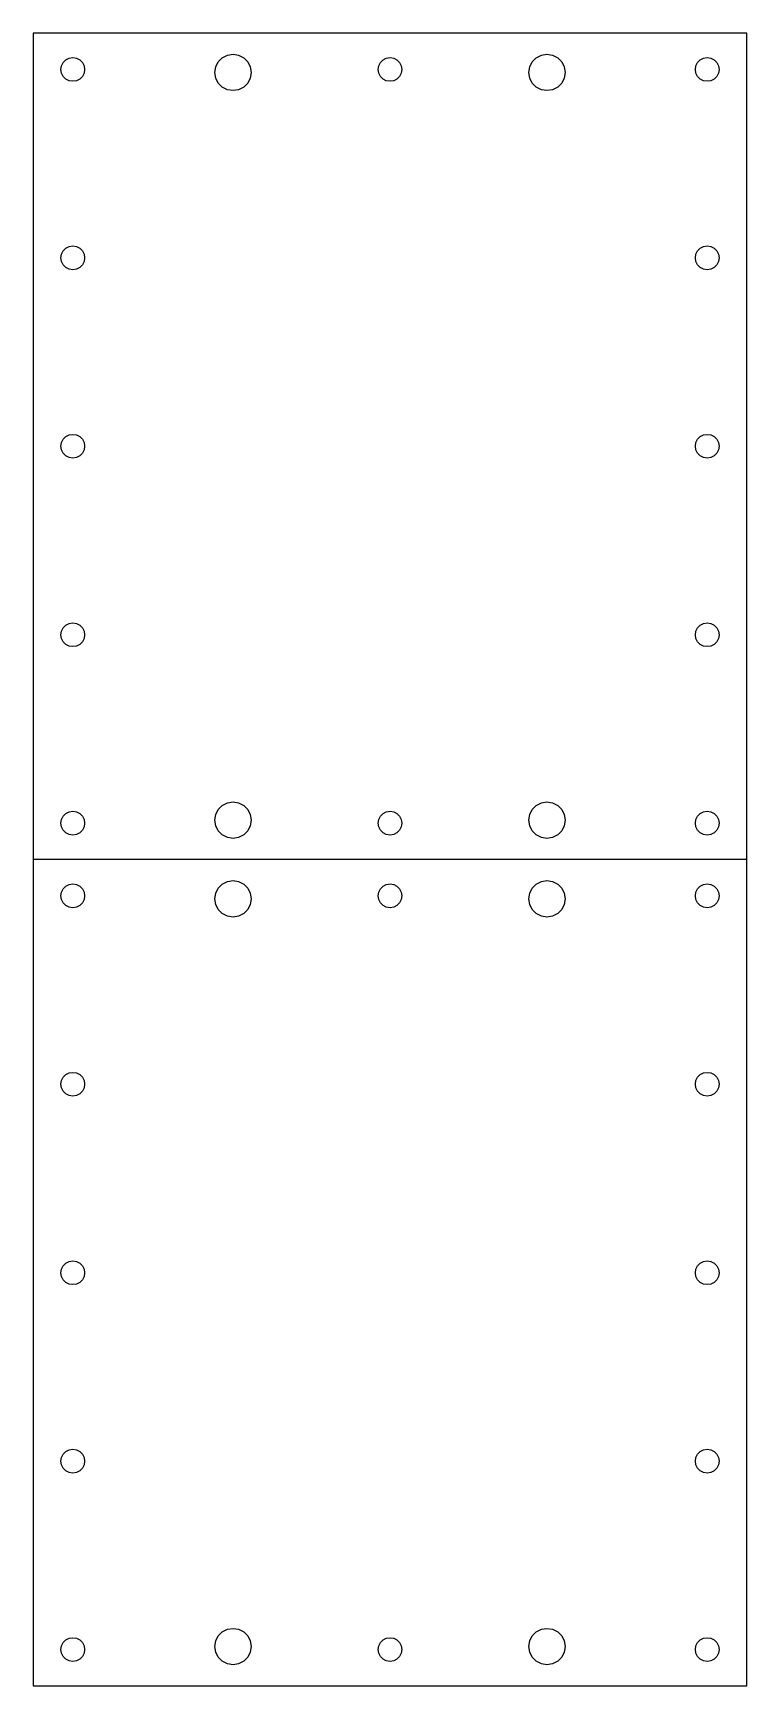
# Model space of a CAD drawing. Extents: x 0 to 108, y 0 to 250.
import ezdxf

# ---------------------------------------------------------------- set-up
doc = ezdxf.new("R2010")
doc.units = 0
doc.layers.add('LAYER_1', color=7, linetype='CONTINUOUS')

msp = doc.modelspace()

# ---------------------------------------------------------------- linework, layer by layer
at = {"layer": 'LAYER_1', "color": 7}
for p, q in [((0.141111, 250.141109), (0.141111, 0.141112)), ((108.141115, 250.141109), (0.141111, 250.141109)), ((108.141115, 0.141112), (108.141115, 250.141109)), ((4.341114, 244.641109), (4.429224, 245.19731)), ((4.429224, 245.19731), (4.684917, 245.699109)), ((4.684917, 245.699109), (5.083104, 246.097311)), ((5.083104, 246.097311), (5.584924, 246.35301)), ((5.584924, 246.35301), (6.141127, 246.441111)), ((6.141127, 246.441111), (6.697303, 246.35301)), ((6.697303, 246.35301), (7.199122, 246.097311)), ((7.199122, 246.097311), (7.597309, 245.699109)), ((7.597309, 245.699109), (7.853003, 245.19731)), ((7.853003, 245.19731), (7.941112, 244.641109)), ((27.641127, 244.191111), (27.775718, 245.040911)), ((27.775718, 245.040911), (28.166314, 245.807511)), ((28.166314, 245.807511), (28.7747, 246.415908)), ((28.7747, 246.415908), (29.541301, 246.80651)), ((29.541301, 246.80651), (30.391128, 246.94111)), ((30.391128, 246.94111), (31.240928, 246.80651)), ((31.240928, 246.80651), (32.007528, 246.415908)), ((32.007528, 246.415908), (32.615914, 245.807511)), ((32.615914, 245.807511), (33.00651, 245.040911)), ((33.00651, 245.040911), (33.141102, 244.191111)), ((52.341131, 244.641109), (52.429212, 245.19731)), ((52.429212, 245.19731), (52.684906, 245.699109)), ((52.684906, 245.699109), (53.083121, 246.097311)), ((53.083121, 246.097311), (53.584884, 246.35301)), ((53.584884, 246.35301), (54.141116, 246.441111)), ((54.141116, 246.441111), (54.697348, 246.35301)), ((54.697348, 246.35301), (55.199111, 246.097311)), ((55.199111, 246.097311), (55.597326, 245.699109)), ((55.597326, 245.699109), (55.85302, 245.19731)), ((55.85302, 245.19731), (55.941101, 244.641109)), ((75.141114, 244.191111), (75.275714, 245.040911)), ((75.275714, 245.040911), (75.666315, 245.807511)), ((75.666315, 245.807511), (76.274716, 246.415908)), ((76.274716, 246.415908), (77.041316, 246.80651)), ((77.041316, 246.80651), (77.891115, 246.94111)), ((77.891115, 246.94111), (78.740914, 246.80651)), ((78.740914, 246.80651), (79.507515, 246.415908)), ((79.507515, 246.415908), (80.115915, 245.807511)), ((80.115915, 245.807511), (80.506514, 245.040911)), ((80.506514, 245.040911), (80.641114, 244.191111)), ((100.341114, 244.641109), (100.429215, 245.19731)), ((100.429215, 245.19731), (100.684914, 245.699109)), ((100.684914, 245.699109), (101.083116, 246.097311)), ((101.083116, 246.097311), (101.584915, 246.35301)), ((101.584915, 246.35301), (102.141116, 246.441111)), ((102.141116, 246.441111), (102.697314, 246.35301)), ((102.697314, 246.35301), (103.199113, 246.097311)), ((103.199113, 246.097311), (103.597315, 245.699109)), ((103.597315, 245.699109), (103.853014, 245.19731)), ((103.853014, 245.19731), (103.941115, 244.641109)), ((4.429224, 244.084911), (4.341114, 244.641109)), ((4.684917, 243.583109), (4.429224, 244.084911)), ((5.083104, 243.18491), (4.684917, 243.583109)), ((5.584924, 242.929211), (5.083104, 243.18491)), ((6.141127, 242.84111), (5.584924, 242.929211)), ((6.697303, 242.929211), (6.141127, 242.84111)), ((7.199122, 243.18491), (6.697303, 242.929211)), ((7.597309, 243.583109), (7.199122, 243.18491)), ((7.853003, 244.084911), (7.597309, 243.583109)), ((7.941112, 244.641109), (7.853003, 244.084911)), ((27.775718, 243.341309), (27.641127, 244.191111)), ((28.166314, 242.574709), (27.775718, 243.341309)), ((28.7747, 241.966311), (28.166314, 242.574709)), ((32.615914, 242.574709), (32.007528, 241.966311)), ((33.00651, 243.341309), (32.615914, 242.574709)), ((33.141102, 244.191111), (33.00651, 243.341309)), ((52.429212, 244.084911), (52.341131, 244.641109)), ((52.684906, 243.583109), (52.429212, 244.084911)), ((53.083121, 243.18491), (52.684906, 243.583109)), ((53.584884, 242.929211), (53.083121, 243.18491)), ((54.141116, 242.84111), (53.584884, 242.929211)), ((54.697348, 242.929211), (54.141116, 242.84111)), ((55.199111, 243.18491), (54.697348, 242.929211)), ((55.597326, 243.583109), (55.199111, 243.18491)), ((55.85302, 244.084911), (55.597326, 243.583109)), ((55.941101, 244.641109), (55.85302, 244.084911)), ((75.275714, 243.341309), (75.141114, 244.191111)), ((75.666315, 242.574709), (75.275714, 243.341309)), ((76.274716, 241.966311), (75.666315, 242.574709)), ((80.115915, 242.574709), (79.507515, 241.966311)), ((80.506514, 243.341309), (80.115915, 242.574709)), ((80.641114, 244.191111), (80.506514, 243.341309)), ((100.429215, 244.084911), (100.341114, 244.641109)), ((100.684914, 243.583109), (100.429215, 244.084911)), ((101.083116, 243.18491), (100.684914, 243.583109)), ((101.584915, 242.929211), (101.083116, 243.18491)), ((102.141116, 242.84111), (101.584915, 242.929211)), ((102.697314, 242.929211), (102.141116, 242.84111)), ((103.199113, 243.18491), (102.697314, 242.929211)), ((103.597315, 243.583109), (103.199113, 243.18491)), ((103.853014, 244.084911), (103.597315, 243.583109)), ((103.941115, 244.641109), (103.853014, 244.084911)), ((29.541301, 241.57571), (28.7747, 241.966311)), ((30.391128, 241.44111), (29.541301, 241.57571)), ((31.240928, 241.57571), (30.391128, 241.44111)), ((32.007528, 241.966311), (31.240928, 241.57571)), ((77.041316, 241.57571), (76.274716, 241.966311)), ((77.891115, 241.44111), (77.041316, 241.57571)), ((78.740914, 241.57571), (77.891115, 241.44111)), ((79.507515, 241.966311), (78.740914, 241.57571)), ((4.684917, 217.19911), (5.083104, 217.597311)), ((5.083104, 217.597311), (5.584924, 217.85301)), ((5.584924, 217.85301), (6.141127, 217.941111)), ((6.141127, 217.941111), (6.697303, 217.85301)), ((6.697303, 217.85301), (7.199122, 217.597311)), ((7.199122, 217.597311), (7.597309, 217.19911)), ((100.684914, 217.19911), (101.083116, 217.597311)), ((101.083116, 217.597311), (101.584915, 217.85301)), ((101.584915, 217.85301), (102.141116, 217.941111)), ((102.141116, 217.941111), (102.697314, 217.85301)), ((102.697314, 217.85301), (103.199113, 217.597311)), ((103.199113, 217.597311), (103.597315, 217.19911)), ((4.341114, 216.141109), (4.429224, 216.69731)), ((4.429224, 215.58491), (4.341114, 216.141109)), ((4.429224, 216.69731), (4.684917, 217.19911)), ((4.684917, 215.08311), (4.429224, 215.58491)), ((5.083104, 214.68491), (4.684917, 215.08311)), ((7.597309, 215.08311), (7.199122, 214.68491)), ((7.597309, 217.19911), (7.853003, 216.69731)), ((7.853003, 215.58491), (7.597309, 215.08311)), ((7.853003, 216.69731), (7.941112, 216.141109)), ((7.941112, 216.141109), (7.853003, 215.58491)), ((100.341114, 216.141109), (100.429215, 216.69731)), ((100.429215, 215.58491), (100.341114, 216.141109)), ((100.429215, 216.69731), (100.684914, 217.19911)), ((100.684914, 215.08311), (100.429215, 215.58491)), ((101.083116, 214.68491), (100.684914, 215.08311)), ((103.597315, 215.08311), (103.199113, 214.68491)), ((103.597315, 217.19911), (103.853014, 216.69731)), ((103.853014, 215.58491), (103.597315, 215.08311)), ((103.853014, 216.69731), (103.941115, 216.141109)), ((103.941115, 216.141109), (103.853014, 215.58491)), ((5.584924, 214.42921), (5.083104, 214.68491)), ((6.141127, 214.34111), (5.584924, 214.42921)), ((6.697303, 214.42921), (6.141127, 214.34111)), ((7.199122, 214.68491), (6.697303, 214.42921)), ((101.584915, 214.42921), (101.083116, 214.68491)), ((102.141116, 214.34111), (101.584915, 214.42921)), ((102.697314, 214.42921), (102.141116, 214.34111)), ((103.199113, 214.68491), (102.697314, 214.42921)), ((4.341114, 187.64111), (4.429224, 188.197339)), ((4.429224, 187.084881), (4.341114, 187.64111)), ((4.429224, 188.197339), (4.684917, 188.69911)), ((4.684917, 188.69911), (5.083104, 189.09733)), ((5.083104, 189.09733), (5.584924, 189.35301)), ((5.584924, 189.35301), (6.141127, 189.4411)), ((6.141127, 189.4411), (6.697303, 189.35301)), ((6.697303, 189.35301), (7.199122, 189.09733)), ((7.199122, 189.09733), (7.597309, 188.69911)), ((7.597309, 188.69911), (7.853003, 188.197339)), ((7.853003, 188.197339), (7.941112, 187.64111)), ((7.941112, 187.64111), (7.853003, 187.084881)), ((100.341114, 187.64111), (100.429215, 188.197339)), ((100.429215, 187.084881), (100.341114, 187.64111)), ((100.429215, 188.197339), (100.684914, 188.69911)), ((100.684914, 188.69911), (101.083116, 189.09733)), ((101.083116, 189.09733), (101.584915, 189.35301)), ((101.584915, 189.35301), (102.141116, 189.4411)), ((102.141116, 189.4411), (102.697314, 189.35301)), ((102.697314, 189.35301), (103.199113, 189.09733)), ((103.199113, 189.09733), (103.597315, 188.69911)), ((103.597315, 188.69911), (103.853014, 188.197339)), ((103.853014, 188.197339), (103.941115, 187.64111)), ((103.941115, 187.64111), (103.853014, 187.084881)), ((4.684917, 186.58311), (4.429224, 187.084881)), ((5.083104, 186.18489), (4.684917, 186.58311)), ((5.584924, 185.92921), (5.083104, 186.18489)), ((6.141127, 185.84112), (5.584924, 185.92921)), ((6.697303, 185.92921), (6.141127, 185.84112)), ((7.199122, 186.18489), (6.697303, 185.92921)), ((7.597309, 186.58311), (7.199122, 186.18489)), ((7.853003, 187.084881), (7.597309, 186.58311)), ((100.684914, 186.58311), (100.429215, 187.084881)), ((101.083116, 186.18489), (100.684914, 186.58311)), ((101.584915, 185.92921), (101.083116, 186.18489)), ((102.141116, 185.84112), (101.584915, 185.92921)), ((102.697314, 185.92921), (102.141116, 185.84112)), ((103.199113, 186.18489), (102.697314, 185.92921)), ((103.597315, 186.58311), (103.199113, 186.18489)), ((103.853014, 187.084881), (103.597315, 186.58311)), ((4.429224, 159.69731), (4.684917, 160.19911)), ((4.684917, 160.19911), (5.083104, 160.59731)), ((5.083104, 160.59731), (5.584924, 160.85301)), ((5.584924, 160.85301), (6.141127, 160.94111)), ((6.141127, 160.94111), (6.697303, 160.85301)), ((6.697303, 160.85301), (7.199122, 160.59731)), ((7.199122, 160.59731), (7.597309, 160.19911)), ((7.597309, 160.19911), (7.853003, 159.69731)), ((100.429215, 159.69731), (100.684914, 160.19911)), ((100.684914, 160.19911), (101.083116, 160.59731)), ((101.083116, 160.59731), (101.584915, 160.85301)), ((101.584915, 160.85301), (102.141116, 160.94111)), ((102.141116, 160.94111), (102.697314, 160.85301)), ((102.697314, 160.85301), (103.199113, 160.59731)), ((103.199113, 160.59731), (103.597315, 160.19911)), ((103.597315, 160.19911), (103.853014, 159.69731)), ((4.341114, 159.141111), (4.429224, 159.69731)), ((4.429224, 158.58491), (4.341114, 159.141111)), ((4.684917, 158.08311), (4.429224, 158.58491)), ((5.083104, 157.684909), (4.684917, 158.08311)), ((5.584924, 157.42921), (5.083104, 157.684909)), ((7.199122, 157.684909), (6.697303, 157.42921)), ((7.597309, 158.08311), (7.199122, 157.684909)), ((7.853003, 158.58491), (7.597309, 158.08311)), ((7.853003, 159.69731), (7.941112, 159.141111)), ((7.941112, 159.141111), (7.853003, 158.58491)), ((100.341114, 159.141111), (100.429215, 159.69731)), ((100.429215, 158.58491), (100.341114, 159.141111)), ((100.684914, 158.08311), (100.429215, 158.58491)), ((101.083116, 157.684909), (100.684914, 158.08311)), ((101.584915, 157.42921), (101.083116, 157.684909)), ((103.199113, 157.684909), (102.697314, 157.42921)), ((103.597315, 158.08311), (103.199113, 157.684909)), ((103.853014, 158.58491), (103.597315, 158.08311)), ((103.853014, 159.69731), (103.941115, 159.141111)), ((103.941115, 159.141111), (103.853014, 158.58491)), ((6.141127, 157.341108), (5.584924, 157.42921)), ((6.697303, 157.42921), (6.141127, 157.341108)), ((102.141116, 157.341108), (101.584915, 157.42921)), ((102.697314, 157.42921), (102.141116, 157.341108)), ((27.775718, 131.940911), (28.166314, 132.707511)), ((28.166314, 132.707511), (28.7747, 133.315909)), ((28.7747, 133.315909), (29.541301, 133.70651)), ((29.541301, 133.70651), (30.391128, 133.84111)), ((30.391128, 133.84111), (31.240928, 133.70651)), ((31.240928, 133.70651), (32.007528, 133.315909)), ((32.007528, 133.315909), (32.615914, 132.707511)), ((32.615914, 132.707511), (33.00651, 131.940911)), ((75.275714, 131.940911), (75.666315, 132.707511)), ((75.666315, 132.707511), (76.274716, 133.315909)), ((76.274716, 133.315909), (77.041316, 133.70651)), ((77.041316, 133.70651), (77.891115, 133.84111)), ((77.891115, 133.84111), (78.740914, 133.70651)), ((78.740914, 133.70651), (79.507515, 133.315909)), ((79.507515, 133.315909), (80.115915, 132.707511)), ((80.115915, 132.707511), (80.506514, 131.940911)), ((4.341114, 130.641111), (4.429224, 131.197309)), ((4.429224, 130.08491), (4.341114, 130.641111)), ((4.429224, 131.197309), (4.684917, 131.699111)), ((4.684917, 129.583111), (4.429224, 130.08491)), ((4.684917, 131.699111), (5.083104, 132.09731)), ((5.083104, 132.09731), (5.584924, 132.353009)), ((5.584924, 132.353009), (6.141127, 132.44111)), ((6.141127, 132.44111), (6.697303, 132.353009)), ((6.697303, 132.353009), (7.199122, 132.09731)), ((7.199122, 132.09731), (7.597309, 131.699111)), ((7.597309, 131.699111), (7.853003, 131.197309)), ((7.853003, 130.08491), (7.597309, 129.583111)), ((7.853003, 131.197309), (7.941112, 130.641111)), ((7.941112, 130.641111), (7.853003, 130.08491)), ((27.641127, 131.091109), (27.775718, 131.940911)), ((27.775718, 130.241309), (27.641127, 131.091109)), ((28.166314, 129.474709), (27.775718, 130.241309)), ((33.00651, 130.241309), (32.615914, 129.474709)), ((33.00651, 131.940911), (33.141102, 131.091109)), ((33.141102, 131.091109), (33.00651, 130.241309)), ((52.341131, 130.641111), (52.429212, 131.197309)), ((52.429212, 130.08491), (52.341131, 130.641111)), ((52.429212, 131.197309), (52.684906, 131.699111)), ((52.684906, 129.583111), (52.429212, 130.08491)), ((52.684906, 131.699111), (53.083121, 132.09731)), ((53.083121, 132.09731), (53.584884, 132.353009)), ((53.584884, 132.353009), (54.141116, 132.44111)), ((54.141116, 132.44111), (54.697348, 132.353009)), ((54.697348, 132.353009), (55.199111, 132.09731)), ((55.199111, 132.09731), (55.597326, 131.699111)), ((55.597326, 131.699111), (55.85302, 131.197309)), ((55.85302, 130.08491), (55.597326, 129.583111)), ((55.85302, 131.197309), (55.941101, 130.641111)), ((55.941101, 130.641111), (55.85302, 130.08491)), ((75.141114, 131.091109), (75.275714, 131.940911)), ((75.275714, 130.241309), (75.141114, 131.091109)), ((75.666315, 129.474709), (75.275714, 130.241309)), ((80.506514, 130.241309), (80.115915, 129.474709)), ((80.506514, 131.940911), (80.641114, 131.091109)), ((80.641114, 131.091109), (80.506514, 130.241309)), ((100.341114, 130.641111), (100.429215, 131.197309)), ((100.429215, 130.08491), (100.341114, 130.641111)), ((100.429215, 131.197309), (100.684914, 131.699111)), ((100.684914, 129.583111), (100.429215, 130.08491)), ((100.684914, 131.699111), (101.083116, 132.09731)), ((101.083116, 132.09731), (101.584915, 132.353009)), ((101.584915, 132.353009), (102.141116, 132.44111)), ((102.141116, 132.44111), (102.697314, 132.353009)), ((102.697314, 132.353009), (103.199113, 132.09731)), ((103.199113, 132.09731), (103.597315, 131.699111)), ((103.597315, 131.699111), (103.853014, 131.197309)), ((103.853014, 130.08491), (103.597315, 129.583111)), ((103.853014, 131.197309), (103.941115, 130.641111)), ((103.941115, 130.641111), (103.853014, 130.08491)), ((5.083104, 129.184909), (4.684917, 129.583111)), ((5.584924, 128.92921), (5.083104, 129.184909)), ((6.141127, 128.841109), (5.584924, 128.92921)), ((6.697303, 128.92921), (6.141127, 128.841109)), ((7.199122, 129.184909), (6.697303, 128.92921)), ((7.597309, 129.583111), (7.199122, 129.184909)), ((28.7747, 128.866311), (28.166314, 129.474709)), ((29.541301, 128.47571), (28.7747, 128.866311)), ((30.391128, 128.34111), (29.541301, 128.47571)), ((31.240928, 128.47571), (30.391128, 128.34111)), ((32.007528, 128.866311), (31.240928, 128.47571)), ((32.615914, 129.474709), (32.007528, 128.866311)), ((53.083121, 129.184909), (52.684906, 129.583111)), ((53.584884, 128.92921), (53.083121, 129.184909)), ((54.141116, 128.841109), (53.584884, 128.92921)), ((54.697348, 128.92921), (54.141116, 128.841109)), ((55.199111, 129.184909), (54.697348, 128.92921)), ((55.597326, 129.583111), (55.199111, 129.184909)), ((76.274716, 128.866311), (75.666315, 129.474709)), ((77.041316, 128.47571), (76.274716, 128.866311)), ((77.891115, 128.34111), (77.041316, 128.47571)), ((78.740914, 128.47571), (77.891115, 128.34111)), ((79.507515, 128.866311), (78.740914, 128.47571)), ((80.115915, 129.474709), (79.507515, 128.866311)), ((101.083116, 129.184909), (100.684914, 129.583111)), ((101.584915, 128.92921), (101.083116, 129.184909)), ((102.141116, 128.841109), (101.584915, 128.92921)), ((102.697314, 128.92921), (102.141116, 128.841109)), ((103.199113, 129.184909), (102.697314, 128.92921)), ((103.597315, 129.583111), (103.199113, 129.184909)), ((108.141115, 125.141111), (0.141111, 125.141111)), ((4.341114, 119.641111), (4.429224, 120.197311)), ((4.429224, 120.197311), (4.684917, 120.699111)), ((4.684917, 120.699111), (5.083104, 121.097312)), ((5.083104, 121.097312), (5.584924, 121.353011)), ((5.584924, 121.353011), (6.141127, 121.441113)), ((6.141127, 121.441113), (6.697303, 121.353011)), ((6.697303, 121.353011), (7.199122, 121.097312)), ((7.199122, 121.097312), (7.597309, 120.699111)), ((7.597309, 120.699111), (7.853003, 120.197311)), ((7.853003, 120.197311), (7.941112, 119.641111)), ((27.641127, 119.191113), (27.775718, 120.040912)), ((27.775718, 120.040912), (28.166314, 120.807512)), ((28.166314, 120.807512), (28.7747, 121.41591)), ((28.7747, 121.41591), (29.541301, 121.806511)), ((29.541301, 121.806511), (30.391128, 121.941112)), ((30.391128, 121.941112), (31.240928, 121.806511)), ((31.240928, 121.806511), (32.007528, 121.41591)), ((32.007528, 121.41591), (32.615914, 120.807512)), ((32.615914, 120.807512), (33.00651, 120.040912)), ((33.00651, 120.040912), (33.141102, 119.191113)), ((52.341131, 119.641111), (52.429212, 120.197311)), ((52.429212, 120.197311), (52.684906, 120.699111)), ((52.684906, 120.699111), (53.083121, 121.097312)), ((53.083121, 121.097312), (53.584884, 121.353011)), ((53.584884, 121.353011), (54.141116, 121.441113)), ((54.141116, 121.441113), (54.697348, 121.353011)), ((54.697348, 121.353011), (55.199111, 121.097312)), ((55.199111, 121.097312), (55.597326, 120.699111)), ((55.597326, 120.699111), (55.85302, 120.197311)), ((55.85302, 120.197311), (55.941101, 119.641111)), ((75.141114, 119.191113), (75.275714, 120.040912)), ((75.275714, 120.040912), (75.666315, 120.807512)), ((75.666315, 120.807512), (76.274716, 121.41591)), ((76.274716, 121.41591), (77.041316, 121.806511)), ((77.041316, 121.806511), (77.891115, 121.941112)), ((77.891115, 121.941112), (78.740914, 121.806511)), ((78.740914, 121.806511), (79.507515, 121.41591)), ((79.507515, 121.41591), (80.115915, 120.807512)), ((80.115915, 120.807512), (80.506514, 120.040912)), ((80.506514, 120.040912), (80.641114, 119.191113)), ((100.341114, 119.641111), (100.429215, 120.197311)), ((100.429215, 120.197311), (100.684914, 120.699111)), ((100.684914, 120.699111), (101.083116, 121.097312)), ((101.083116, 121.097312), (101.584915, 121.353011)), ((101.584915, 121.353011), (102.141116, 121.441113)), ((102.141116, 121.441113), (102.697314, 121.353011)), ((102.697314, 121.353011), (103.199113, 121.097312)), ((103.199113, 121.097312), (103.597315, 120.699111)), ((103.597315, 120.699111), (103.853014, 120.197311)), ((103.853014, 120.197311), (103.941115, 119.641111)), ((4.429224, 119.084913), (4.341114, 119.641111)), ((4.684917, 118.58311), (4.429224, 119.084913)), ((5.083104, 118.184912), (4.684917, 118.58311)), ((5.584924, 117.929213), (5.083104, 118.184912)), ((6.141127, 117.841111), (5.584924, 117.929213)), ((6.697303, 117.929213), (6.141127, 117.841111)), ((7.199122, 118.184912), (6.697303, 117.929213)), ((7.597309, 118.58311), (7.199122, 118.184912)), ((7.853003, 119.084913), (7.597309, 118.58311)), ((7.941112, 119.641111), (7.853003, 119.084913)), ((27.775718, 118.341311), (27.641127, 119.191113)), ((28.166314, 117.57471), (27.775718, 118.341311)), ((28.7747, 116.966313), (28.166314, 117.57471)), ((32.615914, 117.57471), (32.007528, 116.966313)), ((33.00651, 118.341311), (32.615914, 117.57471)), ((33.141102, 119.191113), (33.00651, 118.341311)), ((52.429212, 119.084913), (52.341131, 119.641111)), ((52.684906, 118.58311), (52.429212, 119.084913)), ((53.083121, 118.184912), (52.684906, 118.58311)), ((53.584884, 117.929213), (53.083121, 118.184912)), ((54.141116, 117.841111), (53.584884, 117.929213)), ((54.697348, 117.929213), (54.141116, 117.841111)), ((55.199111, 118.184912), (54.697348, 117.929213)), ((55.597326, 118.58311), (55.199111, 118.184912)), ((55.85302, 119.084913), (55.597326, 118.58311)), ((55.941101, 119.641111), (55.85302, 119.084913)), ((75.275714, 118.341311), (75.141114, 119.191113)), ((75.666315, 117.57471), (75.275714, 118.341311)), ((76.274716, 116.966313), (75.666315, 117.57471)), ((80.115915, 117.57471), (79.507515, 116.966313)), ((80.506514, 118.341311), (80.115915, 117.57471)), ((80.641114, 119.191113), (80.506514, 118.341311)), ((100.429215, 119.084913), (100.341114, 119.641111)), ((100.684914, 118.58311), (100.429215, 119.084913)), ((101.083116, 118.184912), (100.684914, 118.58311)), ((101.584915, 117.929213), (101.083116, 118.184912)), ((102.141116, 117.841111), (101.584915, 117.929213)), ((102.697314, 117.929213), (102.141116, 117.841111)), ((103.199113, 118.184912), (102.697314, 117.929213)), ((103.597315, 118.58311), (103.199113, 118.184912)), ((103.853014, 119.084913), (103.597315, 118.58311)), ((103.941115, 119.641111), (103.853014, 119.084913)), ((29.541301, 116.575712), (28.7747, 116.966313)), ((30.391128, 116.441111), (29.541301, 116.575712)), ((31.240928, 116.575712), (30.391128, 116.441111)), ((32.007528, 116.966313), (31.240928, 116.575712)), ((77.041316, 116.575712), (76.274716, 116.966313)), ((77.891115, 116.441111), (77.041316, 116.575712)), ((78.740914, 116.575712), (77.891115, 116.441111)), ((79.507515, 116.966313), (78.740914, 116.575712)), ((4.684917, 92.199111), (5.083104, 92.597313)), ((5.083104, 92.597313), (5.584924, 92.853012)), ((5.584924, 92.853012), (6.141127, 92.941113)), ((6.141127, 92.941113), (6.697303, 92.853012)), ((6.697303, 92.853012), (7.199122, 92.597313)), ((7.199122, 92.597313), (7.597309, 92.199111)), ((100.684914, 92.199111), (101.083116, 92.597313)), ((101.083116, 92.597313), (101.584915, 92.853012)), ((101.584915, 92.853012), (102.141116, 92.941113)), ((102.141116, 92.941113), (102.697314, 92.853012)), ((102.697314, 92.853012), (103.199113, 92.597313)), ((103.199113, 92.597313), (103.597315, 92.199111)), ((4.341114, 91.141111), (4.429224, 91.697312)), ((4.429224, 90.584912), (4.341114, 91.141111)), ((4.429224, 91.697312), (4.684917, 92.199111)), ((4.684917, 90.083112), (4.429224, 90.584912)), ((5.083104, 89.684912), (4.684917, 90.083112)), ((7.597309, 90.083112), (7.199122, 89.684912)), ((7.597309, 92.199111), (7.853003, 91.697312)), ((7.853003, 90.584912), (7.597309, 90.083112)), ((7.853003, 91.697312), (7.941112, 91.141111)), ((7.941112, 91.141111), (7.853003, 90.584912)), ((100.341114, 91.141111), (100.429215, 91.697312)), ((100.429215, 90.584912), (100.341114, 91.141111)), ((100.429215, 91.697312), (100.684914, 92.199111)), ((100.684914, 90.083112), (100.429215, 90.584912)), ((101.083116, 89.684912), (100.684914, 90.083112)), ((103.597315, 90.083112), (103.199113, 89.684912)), ((103.597315, 92.199111), (103.853014, 91.697312)), ((103.853014, 90.584912), (103.597315, 90.083112)), ((103.853014, 91.697312), (103.941115, 91.141111)), ((103.941115, 91.141111), (103.853014, 90.584912)), ((5.584924, 89.429212), (5.083104, 89.684912)), ((6.141127, 89.341112), (5.584924, 89.429212)), ((6.697303, 89.429212), (6.141127, 89.341112)), ((7.199122, 89.684912), (6.697303, 89.429212)), ((101.584915, 89.429212), (101.083116, 89.684912)), ((102.141116, 89.341112), (101.584915, 89.429212)), ((102.697314, 89.429212), (102.141116, 89.341112)), ((103.199113, 89.684912), (102.697314, 89.429212)), ((4.341114, 62.641112), (4.429224, 63.197341)), ((4.429224, 62.084883), (4.341114, 62.641112)), ((4.429224, 63.197341), (4.684917, 63.699112)), ((4.684917, 63.699112), (5.083104, 64.097332)), ((5.083104, 64.097332), (5.584924, 64.353012)), ((5.584924, 64.353012), (6.141127, 64.441102)), ((6.141127, 64.441102), (6.697303, 64.353012)), ((6.697303, 64.353012), (7.199122, 64.097332)), ((7.199122, 64.097332), (7.597309, 63.699112)), ((7.597309, 63.699112), (7.853003, 63.197341)), ((7.853003, 63.197341), (7.941112, 62.641112)), ((7.941112, 62.641112), (7.853003, 62.084883)), ((100.341114, 62.641112), (100.429215, 63.197341)), ((100.429215, 62.084883), (100.341114, 62.641112)), ((100.429215, 63.197341), (100.684914, 63.699112)), ((100.684914, 63.699112), (101.083116, 64.097332)), ((101.083116, 64.097332), (101.584915, 64.353012)), ((101.584915, 64.353012), (102.141116, 64.441102)), ((102.141116, 64.441102), (102.697314, 64.353012)), ((102.697314, 64.353012), (103.199113, 64.097332)), ((103.199113, 64.097332), (103.597315, 63.699112)), ((103.597315, 63.699112), (103.853014, 63.197341)), ((103.853014, 63.197341), (103.941115, 62.641112)), ((103.941115, 62.641112), (103.853014, 62.084883)), ((4.684917, 61.583112), (4.429224, 62.084883)), ((5.083104, 61.184892), (4.684917, 61.583112)), ((5.584924, 60.929212), (5.083104, 61.184892)), ((6.141127, 60.841122), (5.584924, 60.929212)), ((6.697303, 60.929212), (6.141127, 60.841122)), ((7.199122, 61.184892), (6.697303, 60.929212)), ((7.597309, 61.583112), (7.199122, 61.184892)), ((7.853003, 62.084883), (7.597309, 61.583112)), ((100.684914, 61.583112), (100.429215, 62.084883)), ((101.083116, 61.184892), (100.684914, 61.583112)), ((101.584915, 60.929212), (101.083116, 61.184892)), ((102.141116, 60.841122), (101.584915, 60.929212)), ((102.697314, 60.929212), (102.141116, 60.841122)), ((103.199113, 61.184892), (102.697314, 60.929212)), ((103.597315, 61.583112), (103.199113, 61.184892)), ((103.853014, 62.084883), (103.597315, 61.583112)), ((4.429224, 34.697311), (4.684917, 35.199112)), ((4.684917, 35.199112), (5.083104, 35.597312)), ((5.083104, 35.597312), (5.584924, 35.853011)), ((5.584924, 35.853011), (6.141127, 35.941112)), ((6.141127, 35.941112), (6.697303, 35.853011)), ((6.697303, 35.853011), (7.199122, 35.597312)), ((7.199122, 35.597312), (7.597309, 35.199112)), ((7.597309, 35.199112), (7.853003, 34.697311)), ((100.429215, 34.697311), (100.684914, 35.199112)), ((100.684914, 35.199112), (101.083116, 35.597312)), ((101.083116, 35.597312), (101.584915, 35.853011)), ((101.584915, 35.853011), (102.141116, 35.941112)), ((102.141116, 35.941112), (102.697314, 35.853011)), ((102.697314, 35.853011), (103.199113, 35.597312)), ((103.199113, 35.597312), (103.597315, 35.199112)), ((103.597315, 35.199112), (103.853014, 34.697311)), ((4.341114, 34.141112), (4.429224, 34.697311)), ((4.429224, 33.584911), (4.341114, 34.141112)), ((4.684917, 33.083112), (4.429224, 33.584911)), ((5.083104, 32.68491), (4.684917, 33.083112)), ((5.584924, 32.429211), (5.083104, 32.68491)), ((7.199122, 32.68491), (6.697303, 32.429211)), ((7.597309, 33.083112), (7.199122, 32.68491)), ((7.853003, 33.584911), (7.597309, 33.083112)), ((7.853003, 34.697311), (7.941112, 34.141112)), ((7.941112, 34.141112), (7.853003, 33.584911)), ((100.341114, 34.141112), (100.429215, 34.697311)), ((100.429215, 33.584911), (100.341114, 34.141112)), ((100.684914, 33.083112), (100.429215, 33.584911)), ((101.083116, 32.68491), (100.684914, 33.083112)), ((101.584915, 32.429211), (101.083116, 32.68491)), ((103.199113, 32.68491), (102.697314, 32.429211)), ((103.597315, 33.083112), (103.199113, 32.68491)), ((103.853014, 33.584911), (103.597315, 33.083112)), ((103.853014, 34.697311), (103.941115, 34.141112)), ((103.941115, 34.141112), (103.853014, 33.584911)), ((6.141127, 32.34111), (5.584924, 32.429211)), ((6.697303, 32.429211), (6.141127, 32.34111)), ((102.141116, 32.34111), (101.584915, 32.429211)), ((102.697314, 32.429211), (102.141116, 32.34111)), ((27.775718, 6.940913), (28.166314, 7.707513)), ((28.166314, 7.707513), (28.7747, 8.315911)), ((28.7747, 8.315911), (29.541301, 8.706512)), ((29.541301, 8.706512), (30.391128, 8.841112)), ((30.391128, 8.841112), (31.240928, 8.706512)), ((31.240928, 8.706512), (32.007528, 8.315911)), ((32.007528, 8.315911), (32.615914, 7.707513)), ((32.615914, 7.707513), (33.00651, 6.940913)), ((75.275714, 6.940913), (75.666315, 7.707513)), ((75.666315, 7.707513), (76.274716, 8.315911)), ((76.274716, 8.315911), (77.041316, 8.706512)), ((77.041316, 8.706512), (77.891115, 8.841112)), ((77.891115, 8.841112), (78.740914, 8.706512)), ((78.740914, 8.706512), (79.507515, 8.315911)), ((79.507515, 8.315911), (80.115915, 7.707513)), ((80.115915, 7.707513), (80.506514, 6.940913)), ((4.341114, 5.641113), (4.429224, 6.197311)), ((4.429224, 5.084912), (4.341114, 5.641113)), ((4.429224, 6.197311), (4.684917, 6.699113)), ((4.684917, 4.583112), (4.429224, 5.084912)), ((4.684917, 6.699113), (5.083104, 7.097312)), ((5.083104, 7.097312), (5.584924, 7.353011)), ((5.584924, 7.353011), (6.141127, 7.441112)), ((6.141127, 7.441112), (6.697303, 7.353011)), ((6.697303, 7.353011), (7.199122, 7.097312)), ((7.199122, 7.097312), (7.597309, 6.699113)), ((7.597309, 6.699113), (7.853003, 6.197311)), ((7.853003, 5.084912), (7.597309, 4.583112)), ((7.853003, 6.197311), (7.941112, 5.641113)), ((7.941112, 5.641113), (7.853003, 5.084912)), ((27.641127, 6.09111), (27.775718, 6.940913)), ((27.775718, 5.241311), (27.641127, 6.09111)), ((28.166314, 4.474711), (27.775718, 5.241311)), ((33.00651, 5.241311), (32.615914, 4.474711)), ((33.00651, 6.940913), (33.141102, 6.09111)), ((33.141102, 6.09111), (33.00651, 5.241311)), ((52.341131, 5.641113), (52.429212, 6.197311)), ((52.429212, 5.084912), (52.341131, 5.641113)), ((52.429212, 6.197311), (52.684906, 6.699113)), ((52.684906, 4.583112), (52.429212, 5.084912)), ((52.684906, 6.699113), (53.083121, 7.097312)), ((53.083121, 7.097312), (53.584884, 7.353011)), ((53.584884, 7.353011), (54.141116, 7.441112)), ((54.141116, 7.441112), (54.697348, 7.353011)), ((54.697348, 7.353011), (55.199111, 7.097312)), ((55.199111, 7.097312), (55.597326, 6.699113)), ((55.597326, 6.699113), (55.85302, 6.197311)), ((55.85302, 5.084912), (55.597326, 4.583112)), ((55.85302, 6.197311), (55.941101, 5.641113)), ((55.941101, 5.641113), (55.85302, 5.084912)), ((75.141114, 6.09111), (75.275714, 6.940913)), ((75.275714, 5.241311), (75.141114, 6.09111)), ((75.666315, 4.474711), (75.275714, 5.241311)), ((80.506514, 5.241311), (80.115915, 4.474711)), ((80.506514, 6.940913), (80.641114, 6.09111)), ((80.641114, 6.09111), (80.506514, 5.241311)), ((100.341114, 5.641113), (100.429215, 6.197311)), ((100.429215, 5.084912), (100.341114, 5.641113)), ((100.429215, 6.197311), (100.684914, 6.699113)), ((100.684914, 4.583112), (100.429215, 5.084912)), ((100.684914, 6.699113), (101.083116, 7.097312)), ((101.083116, 7.097312), (101.584915, 7.353011)), ((101.584915, 7.353011), (102.141116, 7.441112)), ((102.141116, 7.441112), (102.697314, 7.353011)), ((102.697314, 7.353011), (103.199113, 7.097312)), ((103.199113, 7.097312), (103.597315, 6.699113)), ((103.597315, 6.699113), (103.853014, 6.197311)), ((103.853014, 5.084912), (103.597315, 4.583112)), ((103.853014, 6.197311), (103.941115, 5.641113)), ((103.941115, 5.641113), (103.853014, 5.084912)), ((5.083104, 4.184911), (4.684917, 4.583112)), ((5.584924, 3.929212), (5.083104, 4.184911)), ((6.141127, 3.841111), (5.584924, 3.929212)), ((6.697303, 3.929212), (6.141127, 3.841111)), ((7.199122, 4.184911), (6.697303, 3.929212)), ((7.597309, 4.583112), (7.199122, 4.184911)), ((28.7747, 3.866313), (28.166314, 4.474711)), ((29.541301, 3.475712), (28.7747, 3.866313)), ((30.391128, 3.341112), (29.541301, 3.475712)), ((31.240928, 3.475712), (30.391128, 3.341112)), ((32.007528, 3.866313), (31.240928, 3.475712)), ((32.615914, 4.474711), (32.007528, 3.866313)), ((53.083121, 4.184911), (52.684906, 4.583112)), ((53.584884, 3.929212), (53.083121, 4.184911)), ((54.141116, 3.841111), (53.584884, 3.929212)), ((54.697348, 3.929212), (54.141116, 3.841111)), ((55.199111, 4.184911), (54.697348, 3.929212)), ((55.597326, 4.583112), (55.199111, 4.184911)), ((76.274716, 3.866313), (75.666315, 4.474711)), ((77.041316, 3.475712), (76.274716, 3.866313)), ((77.891115, 3.341112), (77.041316, 3.475712)), ((78.740914, 3.475712), (77.891115, 3.341112)), ((79.507515, 3.866313), (78.740914, 3.475712)), ((80.115915, 4.474711), (79.507515, 3.866313)), ((101.083116, 4.184911), (100.684914, 4.583112)), ((101.584915, 3.929212), (101.083116, 4.184911)), ((102.141116, 3.841111), (101.584915, 3.929212)), ((102.697314, 3.929212), (102.141116, 3.841111)), ((103.199113, 4.184911), (102.697314, 3.929212)), ((103.597315, 4.583112), (103.199113, 4.184911)), ((0.141111, 0.141112), (108.141115, 0.141112))]:
    msp.add_line(p, q, dxfattribs=at)

doc.saveas('drawing.dxf')
